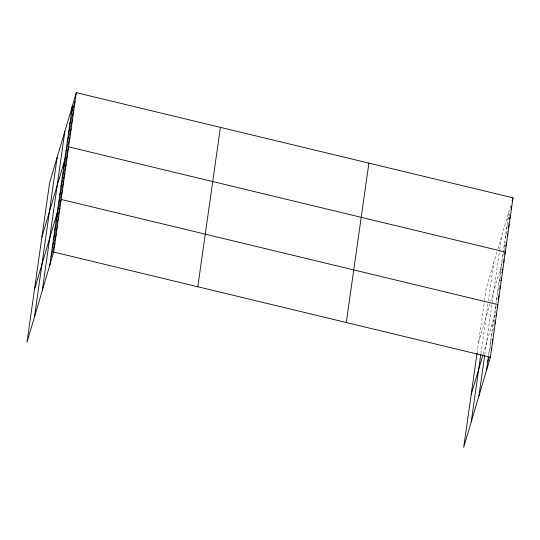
<?xml version="1.0" encoding="UTF-8"?>
<svg xmlns="http://www.w3.org/2000/svg" width="540" height="540" viewBox="0 0 540 540"><rect width="100%" height="100%" fill="white"/><g stroke="black" fill="none" stroke-linecap="round" stroke-linejoin="round"><path stroke-width="0.41" stroke-dasharray="2.7 2.03" d="M477.036 353.308L484.441 301.091M484.556 300.267L486.304 287.955L497.232 251.053M480.931 353.437L488.228 301.995M488.342 301.178L493.817 262.582M484.832 354.395L499.581 250.405M499.696 249.581L501.559 236.446M488.612 355.327L495.733 305.12M495.848 304.317L509.078 211.073M497.921 248.744L510.921 204.842M507.796 220.104L509.645 213.874M506.513 229.136L508.363 222.905M505.231 238.167L507.539 230.378M503.955 247.205L505.568 241.751M502.673 256.237L504.286 250.783M504.515 250L504.981 248.447M478.615 342.151L490.003 303.709M490.685 301.401L503.469 258.255M500.148 274.037L502.22 267.023M498.899 282.798L500.749 276.568M497.657 291.566L499.507 285.336M496.415 300.334L498.258 294.104M495.173 309.103L496.091 305.984M483.226 354.004L496.233 310.082M492.683 326.632L494.762 319.626M491.44 335.401L493.52 328.394M490.199 344.169L492.041 337.939M488.95 352.937L491.495 344.365"/><path stroke-width="0.81" d="M34.513 316.798L57.125 157.403M42.255 290.662L64.868 131.261M49.775 265.288L72.387 105.894M76.309 92.65L49.613 182.77L27 342.171L53.696 252.045L76.309 92.65L513 197.829L490.388 357.23L463.691 447.35L477.036 353.308M197.802 286.754L220.415 127.359M346.282 322.515L368.894 163.121M471.211 421.983L480.816 354.233M478.953 395.84L484.718 355.192M486.466 370.467L488.389 356.92M71.105 114.925L75.026 101.682M69.822 123.957L73.744 110.714M68.54 132.989L72.461 119.745M67.257 142.02L71.179 128.776M65.981 151.058L69.903 137.815M41.924 236.966L68.621 146.846L505.312 252.025L504.617 254.36M63.45 168.851L67.379 155.614M62.208 177.62L66.13 164.376M60.966 186.388L64.888 173.144M59.724 195.156L63.646 181.913M58.475 203.924L62.404 190.681M34.459 289.568L61.155 199.449L497.853 304.628L497.158 306.963M55.991 221.454L59.913 208.21M54.749 230.222L58.671 216.979M53.507 238.991L57.429 225.747M52.259 247.759L56.18 234.515M51.017 256.52L54.938 243.284M512.075 200.948L513 197.829M511.029 209.196L511.718 206.861M509.517 219.011L510.435 215.892M508.464 227.266L509.159 224.924M507.411 235.514L507.877 233.962M505.67 246.105L506.594 242.993M503.604 262.352L504.07 260.793M501.903 272.673L502.828 269.561M500.89 280.665L501.579 278.323M499.878 288.65L500.337 287.091M498.17 298.978L499.095 295.859M471.157 394.747L482.996 354.773M495.916 315.731L496.604 313.396M494.903 323.716L495.362 322.157M492.183 342.029L492.878 339.694M487.708 361.706L489.092 357.028M491.171 350.021L491.63 348.462M53.696 252.045L490.388 357.23"/></g></svg>
